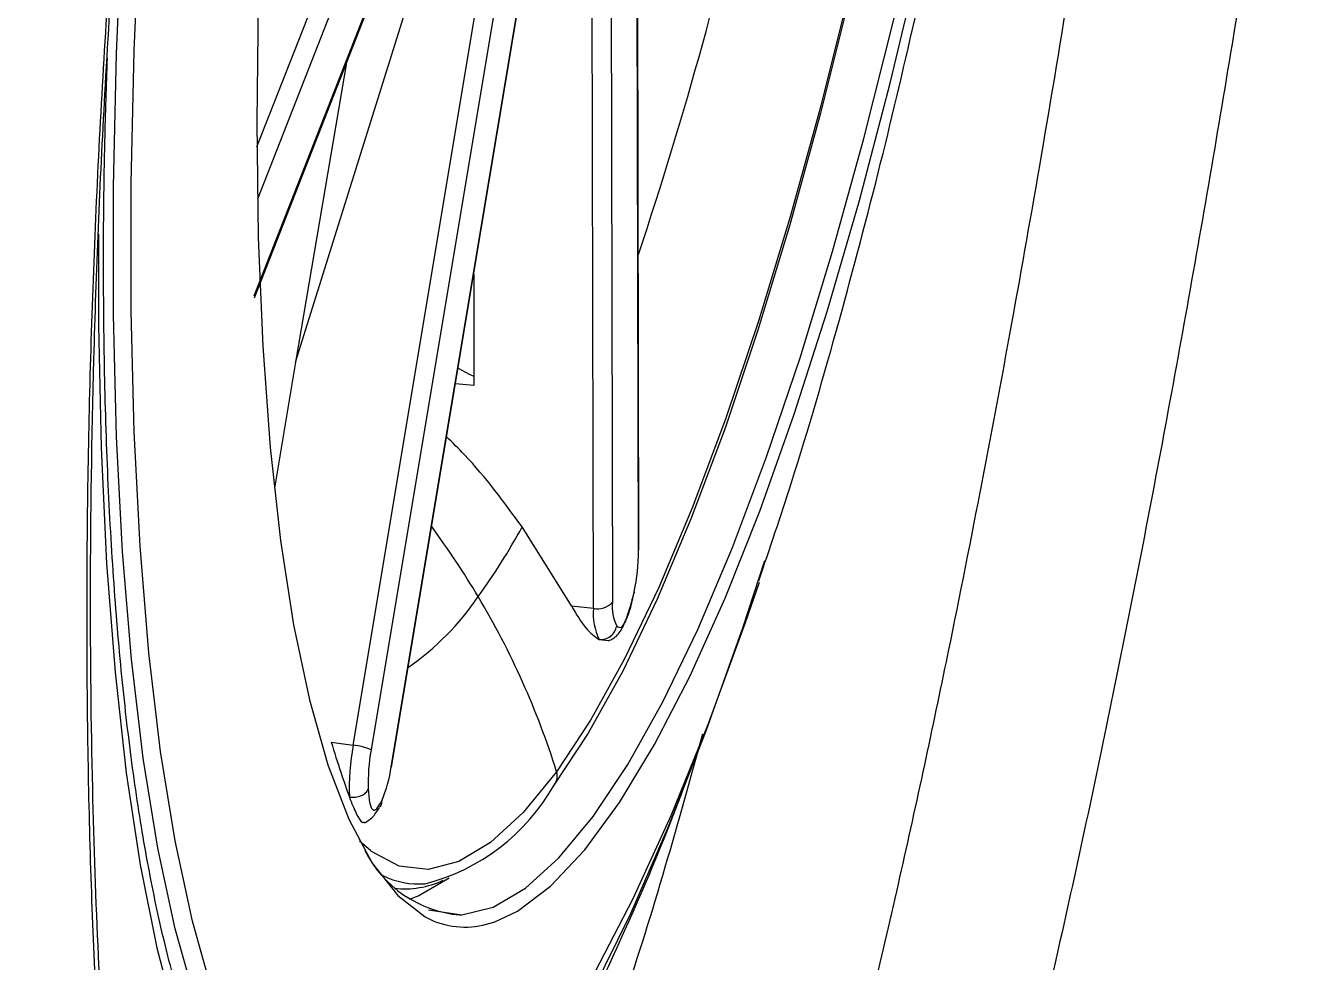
# Model space of a CAD drawing. Extents: x 943 to 1030, y 781 to 934.
# Drawn here: x 952.336 to 953.884, y 846.85 to 847.996 of the extents above; entities that cross this region are included whole.
import ezdxf

# ---------------------------------------------------------------- set-up
doc = ezdxf.new("R2010")
doc.units = 0
doc.header["$MEASUREMENT"] = 0
doc.layers.add('1', color=4, linetype='Continuous')

# ---------------------------------------------------------------- blocks, each defined once
blk = doc.blocks.new('AIRA')
at = {"layer": '1', "color": 3, "linetype": 'Continuous', "lineweight": 25}
for p, q in [((9.4413, 44.6817), (9.7149, 45.3803)), ((9.7338, 45.363), (9.4421, 44.6179)), ((9.4383, 44.4995), (9.7396, 45.269)), ((9.4384, 44.497), (9.7389, 45.2644)), ((9.908, 44.1874), (9.9057, 45.2194)), ((9.9086, 44.19), (9.9063, 45.222)), ((9.8531, 44.1175), (9.8507, 45.1494)), ((9.8738, 45.1569), (9.8761, 44.1249)), ((9.5592, 43.95), (9.756, 45.13)), ((9.7779, 45.1243), (9.5811, 43.9443)), ((9.6057, 43.9237), (9.8025, 45.1038)), ((9.6061, 43.9231), (9.8029, 45.1032)), ((9.4887, 44.4184), (9.6274, 44.8614)), ((9.5511, 44.7848), (9.4887, 44.4184)), ((9.7066, 44.5259), (9.7066, 44.5245)), ((9.7066, 44.5245), (9.7069, 44.3899)), ((9.4887, 44.4184), (9.463, 44.2645)), ((9.6874, 44.411), (9.7011, 44.404)), ((9.7011, 44.404), (9.7069, 44.4013)), ((9.7069, 44.3899), (9.6843, 44.3921)), ((9.8261, 44.1204), (9.7658, 44.2169)), ((9.8261, 44.1204), (9.8531, 44.1175)), ((9.86, 44.0792), (9.8715, 44.0781)), ((9.5323, 43.9538), (9.5592, 43.95)), ((9.5803, 43.8211), (9.567, 43.8327)), ((9.6513, 43.7488), (9.6921, 43.7425))]:
    blk.add_line(p, q, dxfattribs=at)
at = {"layer": '1', "color": 3, "linetype": 'Continuous', "lineweight": 25, "flags": 128}
for points in [[(9.6921, 43.7425), (9.7303, 43.7519), (9.77, 43.7751), (9.8108, 43.8122), (9.8526, 43.8628), (9.895, 43.9266), (9.9377, 44.0031), (9.9805, 44.0917), (10.0229, 44.1918), (10.0647, 44.3028), (10.1056, 44.4238), (10.1453, 44.5539), (10.1835, 44.6922), (10.22, 44.8377), (10.2544, 44.9894), (10.2866, 45.1461), (10.3162, 45.3069), (10.3432, 45.4704), (10.3672, 45.6355), (10.3882, 45.8011), (10.4059, 45.966), (10.4203, 46.1289), (10.4312, 46.2887), (10.4386, 46.4443)], [(10.3801, 46.4512), (10.3731, 46.2982), (10.3626, 46.1409), (10.3487, 45.9805), (10.3314, 45.818), (10.311, 45.6548), (10.2874, 45.4918), (10.2611, 45.3305), (10.232, 45.1718), (10.2004, 45.0169), (10.1666, 44.867), (10.1307, 44.7231), (10.0932, 44.5863), (10.0541, 44.4576), (10.0138, 44.3378), (9.9726, 44.2279), (9.9308, 44.1286), (9.8887, 44.0406), (9.8466, 43.9647), (9.8047, 43.9013)], [(10.3779, 46.444), (10.371, 46.2924), (10.3605, 46.1365), (10.3467, 45.9776), (10.3296, 45.8166), (10.3094, 45.6549), (10.2861, 45.4935), (10.2599, 45.3336), (10.2311, 45.1764), (10.1998, 45.023), (10.1663, 44.8745), (10.1308, 44.7319), (10.0936, 44.5964), (10.0549, 44.4688), (10.015, 44.3502), (9.9742, 44.2412), (9.9328, 44.1429), (9.891, 44.0557), (9.8532, 43.987)], [(9.7314, 43.7338), (9.7599, 43.7471), (9.8005, 43.7776), (9.8423, 43.822), (9.8848, 43.8798), (9.9278, 43.9507), (9.9709, 44.0342), (10.0139, 44.1297), (10.0564, 44.2364), (10.0981, 44.3537), (10.1388, 44.4806), (10.1781, 44.6163), (10.2158, 44.7597), (10.2515, 44.9099), (10.2851, 45.0658), (10.3162, 45.2262), (10.3447, 45.39), (10.3703, 45.556), (10.393, 45.7229)], [(9.4364, 43.5293), (9.4141, 43.5756), (9.3868, 43.6489), (9.3626, 43.7349), (9.3416, 43.8329), (9.3238, 43.9425), (9.3095, 44.0628), (9.2987, 44.1933), (9.2914, 44.3331), (9.2878, 44.4813), (9.2878, 44.637), (9.2914, 44.7992), (9.2986, 44.9671), (9.3094, 45.1395), (9.3238, 45.3153), (9.3415, 45.4936), (9.3625, 45.6731)], [(9.5058, 45.6682), (9.4864, 45.5014), (9.4703, 45.336), (9.4577, 45.1732), (9.4486, 45.0141), (9.4431, 44.86), (9.4413, 44.7119), (9.4431, 44.5709), (9.4486, 44.438), (9.4576, 44.3141), (9.4703, 44.2002), (9.4863, 44.0971), (9.5058, 44.0055), (9.5284, 43.9261), (9.554, 43.8594), (9.5825, 43.8059), (9.6136, 43.7661), (9.6472, 43.7401), (9.658, 43.735)], [(9.45, 43.4656), (9.4237, 43.5046), (9.3934, 43.5651), (9.3659, 43.6389), (9.3416, 43.7253), (9.3204, 43.824), (9.3025, 43.9342), (9.2881, 44.0553), (9.2772, 44.1866), (9.2699, 44.3272), (9.2663, 44.4763), (9.2663, 44.6329), (9.2699, 44.7962), (9.2772, 44.965), (9.2881, 45.1385), (9.3025, 45.3154), (9.3203, 45.4947), (9.3234, 45.5228)], [(9.2477, 44.5752), (9.2478, 44.4639), (9.2511, 44.3139), (9.2578, 44.1721), (9.2681, 44.0392), (9.2818, 43.9162), (9.2989, 43.8036), (9.3193, 43.7022), (9.3428, 43.6124), (9.3694, 43.535), (9.3988, 43.4703), (9.4308, 43.4186), (9.4654, 43.3804), (9.5023, 43.3557), (9.5412, 43.3449), (9.582, 43.3478), (9.6245, 43.3646), (9.6682, 43.3951), (9.7012, 43.4262)], [(9.908, 44.1874), (9.9086, 44.1893), (9.9086, 44.19)], [(9.7012, 43.4262), (9.7131, 43.4391), (9.7589, 43.4963), (9.8052, 43.5665), (9.8518, 43.6493), (9.8985, 43.7441), (9.9449, 43.8504), (9.9908, 43.9675), (10.0359, 44.0948), (10.0626, 44.1761)], [(10.0555, 44.1491), (10.0386, 44.0997), (9.9934, 43.9763), (9.9476, 43.8635), (9.9013, 43.7621), (9.8548, 43.6726), (9.8086, 43.5956), (9.7627, 43.5315), (9.7176, 43.4808), (9.6735, 43.4438), (9.6722, 43.4429)], [(9.8532, 43.987), (9.8493, 43.9805), (9.8079, 43.9176)], [(9.6057, 43.9237), (9.6061, 43.9232), (9.6061, 43.9231)], [(9.8079, 43.9176), (9.767, 43.8677), (9.727, 43.8309), (9.6882, 43.8077), (9.6509, 43.7981), (9.6153, 43.8022), (9.5816, 43.8201), (9.5803, 43.8211)], [(9.6767, 43.7874), (9.6395, 43.7659), (9.6275, 43.7615)]]:
    blk.add_lwpolyline(points, dxfattribs=at)
at = {"layer": '1', "color": 3, "linetype": 'Continuous', "lineweight": 25}
for centre, radius, start, end in [((5.2896, 46.0981), 4.8708, 341.4683, 347.823), ((8.8125, 43.5962), 1.0469, 30.7679, 36.3951), ((9.0314, 44.6215), 0.8385, 324.2674, 331.1494), ((9.6463, 44.1894), 0.2617, 348.6392, 359.5671), ((9.4423, 44.3126), 0.3246, 304.5421, 326.1621), ((8.8497, 43.6172), 1.0042, 17.4077, 30.8255), ((9.8582, 44.1411), 0.0242, 257.7785, 317.8932), ((9.9286, 44.1194), 0.0528, 174.0108, 206.5998), ((9.9221, 44.1102), 0.0694, 174.0108, 206.5998), ((9.871, 43.8955), 0.3166, 170.0885, 181.6554), ((9.5532, 43.8817), 0.0686, 65.9426, 84.9471), ((9.8181, 43.9029), 0.2406, 170.0885, 181.6554), ((9.4384, 43.9476), 0.169, 337.1897, 351.883), ((9.7917, 43.9122), 0.0171, 320.0216, 18.488), ((9.5856, 44.0244), 0.2514, 284.1634, 330.6714), ((9.7027, 43.8869), 0.1451, 206.9637, 264.7683), ((9.6392, 43.8768), 0.0965, 243.0824, 274.6791), ((9.6219, 43.8859), 0.1116, 263.6883, 295.1612), ((9.6859, 43.8423), 0.0999, 272.0035, 273.5358), ((9.6962, 43.8304), 0.1028, 248.1831, 289.9869)]:
    blk.add_arc(centre, radius, start, end, dxfattribs=at)
for points, knots in [([(9.1925, 46.6106), (9.1401, 46.274), (9.0354, 45.6008), (8.9206, 44.5851), (8.8368, 43.5666), (8.7863, 42.5458), (8.769, 41.5239), (8.7886, 40.5021), (8.8442, 39.4816), (8.9321, 38.4634), (9.0461, 37.4478), (9.1416, 36.7732), (9.1893, 36.4359)], [0, 0, 0, 0, 0.1, 0.199999, 0.299999, 0.4, 0.499999, 0.599997, 0.699995, 0.799993, 0.899996, 1, 1, 1, 1]), ([(10.7066, 45.282), (10.689, 45.1632), (10.6539, 44.9266), (10.596, 44.5801), (10.5348, 44.2436), (10.4702, 43.921), (10.4029, 43.6159), (10.3331, 43.3315), (10.2613, 43.0702), (10.1878, 42.8352), (10.1132, 42.6292), (10.0377, 42.454), (9.9619, 42.3118), (9.8864, 42.2045), (9.8116, 42.133), (9.7381, 42.0985), (9.6666, 42.1014), (9.5979, 42.1417), (9.5326, 42.2189), (9.4716, 42.3324), (9.4157, 42.4804), (9.3658, 42.6618), (9.3227, 42.8741), (9.2872, 43.1148), (9.26, 43.3814), (9.2417, 43.6711), (9.2329, 43.9805), (9.234, 44.3065), (9.2453, 44.646), (9.267, 44.9953), (9.2989, 45.3506), (9.3413, 45.7096), (9.393, 46.0699), (9.4354, 46.3063), (9.4565, 46.4246)], [0, 0, 0, 0, 0.03124, 0.062256, 0.093358, 0.124719, 0.155849, 0.186935, 0.218284, 0.249561, 0.280672, 0.311938, 0.343376, 0.374557, 0.405778, 0.437273, 0.468547, 0.499749, 0.531203, 0.562557, 0.593742, 0.625087, 0.656494, 0.687651, 0.718874, 0.750279, 0.781416, 0.812525, 0.84387, 0.87503, 0.906063, 0.937277, 0.968637, 1, 1, 1, 1]), ([(9.5055, 42.3631), (9.5039, 42.3649), (9.5009, 42.3683), (9.4817, 42.398), (9.4521, 42.4562), (9.4173, 42.5455), (9.3828, 42.6608), (9.3533, 42.7837), (9.3294, 42.905), (9.3088, 43.0303), (9.2924, 43.1503), (9.2789, 43.2693), (9.2675, 43.3877), (9.2566, 43.5284), (9.2468, 43.6994), (9.2397, 43.905), (9.237, 44.1479), (9.2411, 44.4309), (9.2545, 44.7548), (9.2776, 45.0849), (9.3091, 45.4125), (9.3476, 45.7314), (9.3964, 46.0697), (9.4372, 46.2978), (9.4581, 46.4148)], [0, 0, 0, 0, 0.050503, 0.096422, 0.137075, 0.191197, 0.239703, 0.282483, 0.318536, 0.350937, 0.386147, 0.411333, 0.438022, 0.469081, 0.505801, 0.547855, 0.595365, 0.648635, 0.707843, 0.772175, 0.824017, 0.87936, 0.938087, 1, 1, 1, 1]), ([(10.055, 44.1509), (10.0686, 44.1908), (10.1037, 44.2946), (10.153, 44.4652), (10.204, 44.6582), (10.2485, 44.8468), (10.2881, 45.033), (10.3234, 45.218), (10.3547, 45.4025), (10.3807, 45.5731), (10.3946, 45.6821), (10.4007, 45.7297)], [0, 0, 0, 0, 0.084093, 0.218532, 0.344156, 0.463854, 0.579615, 0.692759, 0.804219, 0.914708, 1, 1, 1, 1]), ([(10.5035, 45.3289), (10.4929, 45.2557), (10.4714, 45.1084), (10.4369, 44.8889), (10.4011, 44.6738), (10.3639, 44.4629), (10.3251, 44.2558), (10.2888, 44.0736), (10.2553, 43.9146), (10.225, 43.7771), (10.1925, 43.6376), (10.1665, 43.5317), (10.1477, 43.4581), (10.1368, 43.4164), (10.1258, 43.3752), (10.1147, 43.3344), (10.1035, 43.2941), (10.0933, 43.2578), (10.0831, 43.2224), (10.0721, 43.1852), (10.0587, 43.1404), (10.0426, 43.0886), (10.0224, 43.0258), (10.0009, 42.9619), (9.9808, 42.9054), (9.9615, 42.8532), (9.9381, 42.7929), (9.9087, 42.7224), (9.8756, 42.6502), (9.8424, 42.585), (9.8095, 42.5277), (9.7782, 42.48), (9.742, 42.4322), (9.7009, 42.3891), (9.6551, 42.3559), (9.603, 42.3366), (9.5569, 42.334), (9.5267, 42.3541), (9.5177, 42.3601)], [0, 0, 0, 0, 0.042556, 0.085712, 0.129478, 0.171363, 0.214641, 0.259325, 0.28931, 0.320841, 0.353925, 0.388568, 0.399292, 0.410062, 0.420877, 0.431737, 0.442643, 0.453595, 0.461764, 0.472342, 0.485331, 0.500736, 0.51856, 0.543179, 0.562149, 0.575456, 0.597755, 0.628082, 0.658095, 0.690214, 0.720849, 0.749994, 0.777643, 0.822294, 0.865575, 0.907477, 0.972496, 1, 1, 1, 1]), ([(9.5103, 43.402), (9.5087, 43.402), (9.4972, 43.4017), (9.4791, 43.4102), (9.4513, 43.4307), (9.4244, 43.4626), (9.3976, 43.5072), (9.3724, 43.5633), (9.3489, 43.6309), (9.3275, 43.7099), (9.3084, 43.8), (9.2919, 43.9005), (9.2782, 44.011), (9.2674, 44.1308), (9.2597, 44.2591), (9.255, 44.3953), (9.2536, 44.5387), (9.2547, 44.6706), (9.2576, 44.7565), (9.2588, 44.7905)], [0, 0, 0, 0, 0.011682, 0.085177, 0.144818, 0.208229, 0.269623, 0.330834, 0.392353, 0.454316, 0.51667, 0.579329, 0.642216, 0.705271, 0.768451, 0.831724, 0.895066, 0.958461, 1, 1, 1, 1]), ([(9.7658, 44.2169), (9.7437, 44.2473), (9.7156, 44.2858), (9.6808, 44.3199), (9.6734, 44.3271)], [0, 0, 0, 0, 0.788346, 1, 1, 1, 1]), ([(9.8711, 44.0777), (9.875, 44.0795), (9.8827, 44.0831), (9.8907, 44.0975), (9.8971, 44.1154), (9.9007, 44.129), (9.9024, 44.1355)], [0, 0, 0, 0, 0.269992, 0.527666, 0.772397, 1, 1, 1, 1]), ([(9.8814, 44.0958), (9.8832, 44.0946), (9.8856, 44.093), (9.8896, 44.0967), (9.8924, 44.1015), (9.8952, 44.1081), (9.8989, 44.1195), (9.9013, 44.1303), (9.9029, 44.1378)], [0, 0, 0, 0, 0.271453, 0.389532, 0.509236, 0.625997, 0.741669, 1, 1, 1, 1]), ([(9.9029, 44.1378), (9.9032, 44.1371), (9.9036, 44.1362), (9.9024, 44.1357), (9.9021, 44.1356)], [0, 0, 0, 0, 0.813848, 1, 1, 1, 1]), ([(9.8261, 44.1204), (9.832, 44.1103), (9.8434, 44.0911), (9.8546, 44.083), (9.86, 44.0792)], [0, 0, 0, 0, 0.5227238, 1, 1, 1, 1]), ([(9.3849, 42.6586), (9.395, 42.6659), (9.4386, 42.6972), (9.52, 42.8062), (9.6269, 42.9842), (9.7342, 43.2131), (9.8395, 43.486), (9.9244, 43.7381), (9.9714, 43.9089), (9.9865, 43.9639)], [0, 0, 0, 0, 0.051984, 0.22516, 0.398337, 0.571513, 0.74469, 0.917866, 1, 1, 1, 1]), ([(9.5323, 43.9538), (9.5362, 43.9413), (9.5437, 43.9174), (9.5511, 43.8964), (9.5546, 43.8863)], [0, 0, 0, 0, 0.522724, 1, 1, 1, 1]), ([(9.7711, 43.4789), (9.7789, 43.4929), (9.8153, 43.5588), (9.8746, 43.6853), (9.9333, 43.8172), (9.9637, 43.8986), (9.971, 43.9183)], [0, 0, 0, 0, 0.09822, 0.463523, 0.870599, 1, 1, 1, 1]), ([(9.5776, 43.8959), (9.5781, 43.8896), (9.5787, 43.8807), (9.581, 43.8736), (9.583, 43.8709), (9.5854, 43.8703), (9.5891, 43.8726), (9.5921, 43.8782), (9.5941, 43.8821)], [0, 0, 0, 0, 0.271453, 0.389532, 0.509236, 0.625997, 0.741669, 1, 1, 1, 1]), ([(9.5546, 43.8863), (9.5574, 43.8793), (9.5631, 43.865), (9.5698, 43.8541), (9.5721, 43.8558), (9.573, 43.8564)], [0, 0, 0, 0, 0.37272, 0.757467, 1, 1, 1, 1]), ([(9.5941, 43.8821), (9.594, 43.88), (9.5938, 43.877), (9.5918, 43.8748), (9.5912, 43.8742)], [0, 0, 0, 0, 0.699688, 1, 1, 1, 1]), ([(9.5731, 43.8549), (9.5761, 43.8567), (9.5806, 43.8594), (9.587, 43.8668), (9.59, 43.8716), (9.5915, 43.874)], [0, 0, 0, 0, 0.516979, 0.762914, 1, 1, 1, 1])]:
    blk.add_open_spline(points, degree=3, knots=knots, dxfattribs=at)
for points in [[(9.86, 44.0792), (9.8625, 44.0792), (9.8674, 44.0794), (9.8741, 44.083), (9.8793, 44.0886), (9.8807, 44.0934), (9.8814, 44.0958)], [(9.5546, 43.8863), (9.5571, 43.8863), (9.5621, 43.8861), (9.5692, 43.8881), (9.5749, 43.8914), (9.5767, 43.8944), (9.5776, 43.8959)]]:
    blk.add_open_spline(points, degree=3, dxfattribs=at)

msp = doc.modelspace()

# ---------------------------------------------------------------- block references
at = {"layer": '1'}
msp.add_blockref('AIRA', (943.1775, 803.1658), dxfattribs=at)

doc.saveas('drawing.dxf')
